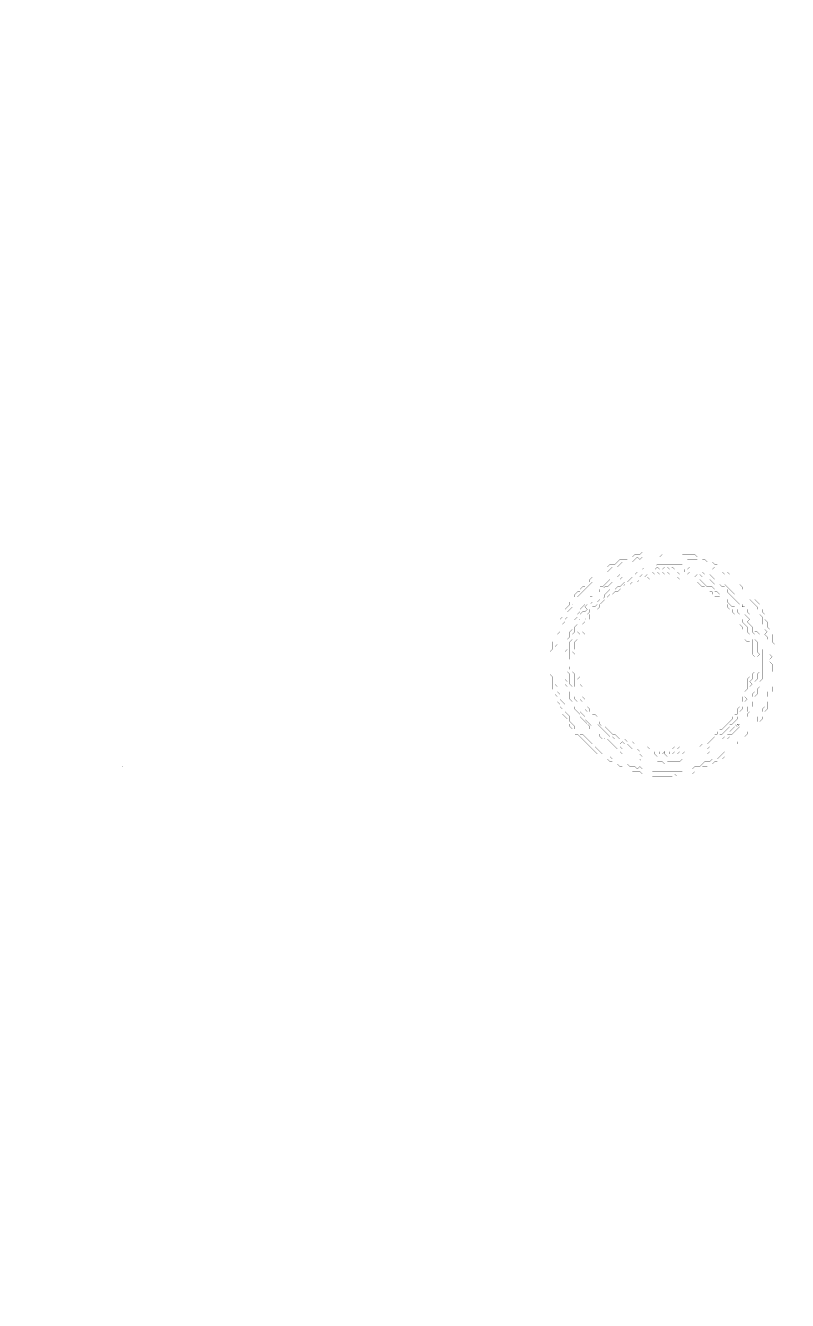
# Model space of a CAD drawing. Header units: metres. Extents: x 0 to 4950, y -4950 to 0.
# Drawn here: x 0 to 2955, y -4950 to 0 of the extents above; entities that cross this region are included whole.
import ezdxf

# ---------------------------------------------------------------- set-up
doc = ezdxf.new("R2010")
doc.units = ezdxf.units.M
doc.layers.add('conductor', color=1, linetype='Continuous')
doc.layers.add('substrate', color=5, linetype='Continuous')

msp = doc.modelspace()

# ---------------------------------------------------------------- linework, layer by layer
at = {"layer": 'conductor', "const_width": 0.5}
for points in [[(2469.8, -2053.3), (2460.1, -2063), (2450.4, -2063), (2440.8, -2063), (2431.1, -2063), (2421.4, -2063), (2411.7, -2063), (2402, -2063), (2392.3, -2063), (2382.6, -2072.7), (2373, -2063), (2363.3, -2072.7), (2353.6, -2082.4), (2343.9, -2082.4), (2334.2, -2082.4), (2324.5, -2082.4), (2314.8, -2082.4), (2305.2, -2092.1), (2295.5, -2101.8), (2285.8, -2101.8), (2276.1, -2101.8), (2266.4, -2111.4), (2256.7, -2121.1), (2247, -2121.1), (2237.4, -2130.8), (2227.7, -2140.5), (2218, -2150.2), (2208.3, -2159.9), (2198.6, -2159.9), (2188.9, -2169.6), (2179.2, -2179.2), (2169.6, -2188.9), (2159.9, -2198.6), (2150.2, -2208.3), (2140.5, -2218), (2140.5, -2227.7), (2130.8, -2237.4), (2121.1, -2247), (2121.1, -2256.7), (2111.4, -2266.4), (2101.8, -2276.1), (2101.8, -2285.8), (2101.8, -2295.5), (2092.1, -2305.2), (2092.1, -2314.8), (2082.4, -2324.5), (2082.4, -2334.2), (2072.7, -2343.9), (2072.7, -2353.6), (2063, -2363.3), (2063, -2373), (2063, -2382.6), (2063, -2392.3), (2063, -2402), (2053.3, -2411.7), (2053.3, -2421.4), (2053.3, -2431.1), (2053.3, -2440.8), (2053.3, -2450.4), (2053.3, -2460.1), (2053.3, -2469.8), (2053.3, -2479.5), (2053.3, -2489.2), (2053.3, -2498.9), (2053.3, -2508.6), (2053.3, -2518.2), (2053.3, -2527.9), (2053.3, -2537.6), (2053.3, -2547.3), (2053.3, -2557), (2063, -2566.7), (2063, -2576.4), (2063, -2586), (2072.7, -2595.7), (2072.7, -2605.4), (2072.7, -2615.1), (2082.4, -2624.8), (2092.1, -2634.5), (2092.1, -2644.2), (2092.1, -2653.8), (2092.1, -2663.5), (2101.8, -2673.2), (2111.4, -2682.9), (2111.4, -2692.6), (2111.4, -2702.3), (2121.1, -2712), (2130.8, -2721.6), (2130.8, -2731.3), (2140.5, -2741), (2150.2, -2750.7), (2159.9, -2750.7), (2169.6, -2760.4), (2179.2, -2770.1), (2188.9, -2779.8), (2198.6, -2789.4), (2198.6, -2799.1), (2208.3, -2799.1), (2218, -2808.8), (2227.7, -2818.5), (2237.4, -2828.2), (2247, -2828.2), (2256.7, -2837.9), (2266.4, -2837.9), (2276.1, -2847.6), (2285.8, -2847.6), (2295.5, -2857.2), (2305.2, -2866.9), (2314.8, -2866.9), (2324.5, -2866.9), (2334.2, -2866.9), (2343.9, -2876.6), (2353.6, -2876.6), (2363.3, -2876.6), (2373, -2886.3), (2382.6, -2876.6), (2392.3, -2886.3), (2402, -2886.3), (2411.7, -2896), (2421.4, -2886.3), (2431.1, -2896), (2440.8, -2896), (2450.4, -2896), (2460.1, -2896), (2469.8, -2896), (2479.5, -2896), (2489.2, -2896), (2498.9, -2896), (2508.6, -2896), (2518.2, -2896), (2527.9, -2896), (2537.6, -2896), (2547.3, -2896), (2557, -2886.3), (2566.7, -2886.3), (2576.4, -2886.3), (2586, -2886.3), (2595.7, -2876.6), (2605.4, -2876.6), (2615.1, -2876.6), (2624.8, -2866.9), (2634.5, -2857.2), (2644.2, -2857.2), (2653.8, -2857.2), (2663.5, -2847.6), (2673.2, -2847.6), (2682.9, -2847.6), (2692.6, -2837.9), (2702.3, -2828.2), (2712, -2818.5), (2721.6, -2818.5), (2731.3, -2808.8), (2741, -2799.1), (2750.7, -2789.4), (2760.4, -2789.4), (2760.4, -2779.8), (2770.1, -2770.1), (2779.8, -2760.4), (2789.4, -2760.4), (2799.1, -2750.7), (2799.1, -2741), (2808.8, -2731.3), (2818.5, -2721.6), (2828.2, -2712), (2837.9, -2702.3), (2837.9, -2692.6), (2837.9, -2682.9), (2847.6, -2673.2), (2857.2, -2663.5), (2857.2, -2653.8), (2866.9, -2644.2), (2866.9, -2634.5), (2866.9, -2624.8), (2866.9, -2615.1), (2876.6, -2605.4), (2876.6, -2595.7), (2876.6, -2586), (2886.3, -2576.4), (2886.3, -2566.7), (2886.3, -2557), (2886.3, -2547.3), (2886.3, -2537.6), (2896, -2527.9), (2886.3, -2518.2), (2896, -2508.6), (2896, -2498.9), (2896, -2489.2), (2896, -2479.5), (2886.3, -2469.8), (2886.3, -2460.1), (2896, -2450.4), (2886.3, -2440.8), (2886.3, -2431.1), (2886.3, -2421.4), (2886.3, -2411.7), (2886.3, -2402), (2886.3, -2392.3), (2876.6, -2382.6), (2876.6, -2373), (2866.9, -2363.3), (2876.6, -2353.6), (2866.9, -2343.9), (2866.9, -2334.2), (2857.2, -2324.5), (2857.2, -2314.8), (2857.2, -2305.2), (2857.2, -2295.5), (2847.6, -2285.8), (2847.6, -2276.1), (2837.9, -2266.4), (2837.9, -2256.7), (2828.2, -2247), (2818.5, -2237.4), (2808.8, -2227.7), (2808.8, -2218), (2799.1, -2208.3), (2789.4, -2198.6), (2779.8, -2188.9), (2779.8, -2179.2), (2770.1, -2169.6), (2760.4, -2169.6), (2750.7, -2159.9), (2741, -2150.2), (2731.3, -2140.5), (2721.6, -2130.8), (2712, -2130.8), (2702.3, -2121.1), (2692.6, -2121.1), (2682.9, -2111.4), (2673.2, -2101.8), (2663.5, -2111.4), (2653.8, -2101.8), (2644.2, -2092.1), (2634.5, -2082.4), (2624.8, -2082.4), (2615.1, -2082.4), (2605.4, -2072.7), (2595.7, -2072.7), (2586, -2072.7), (2576.4, -2072.7), (2566.7, -2072.7), (2557, -2063), (2547.3, -2063), (2537.6, -2063), (2527.9, -2063), (2518.2, -2063), (2508.6, -2063), (2498.9, -2063), (2489.2, -2063), (2479.5, -2063)], [(2440.8, -2101.8), (2450.4, -2092.1), (2460.1, -2092.1), (2469.8, -2092.1), (2479.5, -2092.1), (2489.2, -2092.1), (2498.9, -2092.1), (2508.6, -2092.1), (2518.2, -2092.1), (2527.9, -2092.1), (2537.6, -2092.1), (2547.3, -2092.1), (2557, -2101.8), (2566.7, -2111.4), (2576.4, -2101.8), (2586, -2111.4), (2595.7, -2111.4), (2605.4, -2111.4), (2615.1, -2121.1), (2624.8, -2121.1), (2634.5, -2130.8), (2644.2, -2130.8), (2653.8, -2130.8), (2663.5, -2140.5), (2673.2, -2150.2), (2682.9, -2150.2), (2692.6, -2159.9), (2702.3, -2169.6), (2712, -2169.6), (2721.6, -2179.2), (2731.3, -2188.9), (2741, -2198.6), (2750.7, -2208.3), (2750.7, -2218), (2760.4, -2227.7), (2770.1, -2237.4), (2779.8, -2247), (2779.8, -2256.7), (2789.4, -2256.7), (2799.1, -2266.4), (2799.1, -2276.1), (2808.8, -2285.8), (2808.8, -2295.5), (2818.5, -2305.2), (2828.2, -2314.8), (2828.2, -2324.5), (2828.2, -2334.2), (2837.9, -2343.9), (2828.2, -2353.6), (2837.9, -2353.6), (2847.6, -2363.3), (2847.6, -2373), (2847.6, -2382.6), (2847.6, -2392.3), (2857.2, -2402), (2847.6, -2411.7), (2857.2, -2421.4), (2857.2, -2431.1), (2857.2, -2440.8), (2857.2, -2450.4), (2857.2, -2460.1), (2857.2, -2469.8), (2857.2, -2479.5), (2857.2, -2489.2), (2857.2, -2498.9), (2857.2, -2508.6), (2857.2, -2518.2), (2857.2, -2527.9), (2857.2, -2537.6), (2847.6, -2547.3), (2847.6, -2557), (2847.6, -2566.7), (2837.9, -2576.4), (2837.9, -2586), (2837.9, -2595.7), (2828.2, -2605.4), (2828.2, -2615.1), (2818.5, -2624.8), (2818.5, -2634.5), (2818.5, -2644.2), (2808.8, -2653.8), (2808.8, -2663.5), (2799.1, -2673.2), (2799.1, -2682.9), (2789.4, -2692.6), (2779.8, -2702.3), (2770.1, -2712), (2760.4, -2712), (2770.1, -2721.6), (2760.4, -2731.3), (2750.7, -2741), (2741, -2750.7), (2731.3, -2750.7), (2721.6, -2750.7), (2731.3, -2760.4), (2721.6, -2770.1), (2712, -2770.1), (2702.3, -2779.8), (2692.6, -2789.4), (2682.9, -2799.1), (2673.2, -2808.8), (2663.5, -2818.5), (2653.8, -2818.5), (2644.2, -2828.2), (2634.5, -2828.2), (2624.8, -2828.2), (2615.1, -2828.2), (2605.4, -2837.9), (2595.7, -2837.9), (2586, -2837.9), (2576.4, -2847.6), (2566.7, -2847.6), (2557, -2847.6), (2547.3, -2847.6), (2537.6, -2857.2), (2527.9, -2857.2), (2518.2, -2857.2), (2508.6, -2857.2), (2498.9, -2857.2), (2489.2, -2857.2), (2479.5, -2866.9), (2469.8, -2857.2), (2460.1, -2857.2), (2450.4, -2857.2), (2440.8, -2866.9), (2431.1, -2857.2), (2421.4, -2866.9), (2411.7, -2857.2), (2402, -2866.9), (2392.3, -2857.2), (2382.6, -2847.6), (2373, -2847.6), (2363.3, -2847.6), (2353.6, -2837.9), (2343.9, -2837.9), (2334.2, -2837.9), (2324.5, -2828.2), (2314.8, -2828.2), (2305.2, -2818.5), (2295.5, -2818.5), (2285.8, -2808.8), (2276.1, -2799.1), (2266.4, -2789.4), (2256.7, -2789.4), (2247, -2789.4), (2237.4, -2779.8), (2237.4, -2770.1), (2227.7, -2760.4), (2218, -2760.4), (2208.3, -2750.7), (2198.6, -2741), (2188.9, -2731.3), (2188.9, -2721.6), (2179.2, -2712), (2169.6, -2702.3), (2159.9, -2692.6), (2150.2, -2682.9), (2150.2, -2673.2), (2140.5, -2663.5), (2130.8, -2653.8), (2130.8, -2644.2), (2121.1, -2634.5), (2121.1, -2624.8), (2111.4, -2615.1), (2111.4, -2605.4), (2111.4, -2595.7), (2111.4, -2586), (2101.8, -2576.4), (2101.8, -2566.7), (2092.1, -2557), (2101.8, -2547.3), (2092.1, -2537.6), (2092.1, -2527.9), (2092.1, -2518.2), (2092.1, -2508.6), (2092.1, -2498.9), (2092.1, -2489.2), (2092.1, -2479.5), (2092.1, -2469.8), (2092.1, -2460.1), (2092.1, -2450.4), (2092.1, -2440.8), (2092.1, -2431.1), (2101.8, -2421.4), (2101.8, -2411.7), (2101.8, -2402), (2101.8, -2392.3), (2101.8, -2382.6), (2111.4, -2373), (2111.4, -2363.3), (2111.4, -2353.6), (2121.1, -2343.9), (2121.1, -2334.2), (2121.1, -2324.5), (2121.1, -2314.8), (2130.8, -2305.2), (2140.5, -2295.5), (2140.5, -2285.8), (2150.2, -2276.1), (2150.2, -2266.4), (2159.9, -2256.7), (2169.6, -2247), (2169.6, -2237.4), (2179.2, -2227.7), (2188.9, -2218), (2198.6, -2218), (2198.6, -2208.3), (2208.3, -2198.6), (2218, -2188.9), (2227.7, -2179.2), (2237.4, -2179.2), (2247, -2169.6), (2256.7, -2159.9), (2266.4, -2150.2), (2276.1, -2150.2), (2285.8, -2140.5), (2295.5, -2140.5), (2305.2, -2130.8), (2314.8, -2130.8), (2324.5, -2121.1), (2334.2, -2111.4), (2343.9, -2121.1), (2353.6, -2111.4), (2363.3, -2101.8), (2373, -2111.4), (2382.6, -2111.4), (2392.3, -2111.4), (2402, -2101.8), (2411.7, -2101.8), (2421.4, -2101.8), (2431.1, -2101.8)], [(2411.7, -2140.5), (2402, -2150.2), (2392.3, -2150.2), (2382.6, -2150.2), (2373, -2159.9), (2363.3, -2159.9), (2353.6, -2159.9), (2343.9, -2169.6), (2334.2, -2169.6), (2324.5, -2169.6), (2314.8, -2179.2), (2305.2, -2188.9), (2295.5, -2198.6), (2285.8, -2198.6), (2276.1, -2208.3), (2266.4, -2208.3), (2256.7, -2218), (2247, -2227.7), (2237.4, -2237.4), (2227.7, -2247), (2227.7, -2256.7), (2218, -2266.4), (2208.3, -2266.4), (2198.6, -2276.1), (2188.9, -2285.8), (2188.9, -2295.5), (2188.9, -2305.2), (2179.2, -2314.8), (2169.6, -2324.5), (2169.6, -2334.2), (2169.6, -2343.9), (2159.9, -2353.6), (2169.6, -2363.3), (2159.9, -2373), (2150.2, -2382.6), (2150.2, -2392.3), (2150.2, -2402), (2140.5, -2411.7), (2140.5, -2421.4), (2140.5, -2431.1), (2140.5, -2440.8), (2140.5, -2450.4), (2140.5, -2460.1), (2140.5, -2469.8), (2140.5, -2479.5), (2140.5, -2489.2), (2140.5, -2498.9), (2140.5, -2508.6), (2140.5, -2518.2), (2150.2, -2527.9), (2140.5, -2537.6), (2150.2, -2547.3), (2150.2, -2557), (2159.9, -2566.7), (2159.9, -2576.4), (2159.9, -2586), (2159.9, -2595.7), (2159.9, -2605.4), (2169.6, -2615.1), (2169.6, -2624.8), (2179.2, -2634.5), (2179.2, -2644.2), (2188.9, -2653.8), (2188.9, -2663.5), (2198.6, -2673.2), (2208.3, -2673.2), (2218, -2682.9), (2218, -2692.6), (2227.7, -2702.3), (2227.7, -2712), (2237.4, -2721.6), (2247, -2721.6), (2256.7, -2731.3), (2266.4, -2741), (2276.1, -2750.7), (2285.8, -2750.7), (2295.5, -2760.4), (2305.2, -2770.1), (2314.8, -2770.1), (2324.5, -2770.1), (2334.2, -2779.8), (2343.9, -2779.8), (2353.6, -2779.8), (2363.3, -2789.4), (2373, -2799.1), (2382.6, -2799.1), (2392.3, -2799.1), (2402, -2799.1), (2411.7, -2799.1), (2421.4, -2808.8), (2431.1, -2799.1), (2440.8, -2799.1), (2450.4, -2808.8), (2450.4, -2818.5), (2460.1, -2808.8), (2469.8, -2808.8), (2479.5, -2808.8), (2489.2, -2808.8), (2498.9, -2808.8), (2508.6, -2808.8), (2518.2, -2799.1), (2527.9, -2808.8), (2537.6, -2799.1), (2547.3, -2799.1), (2557, -2799.1), (2566.7, -2799.1), (2576.4, -2799.1), (2586, -2799.1), (2595.7, -2789.4), (2605.4, -2789.4), (2615.1, -2789.4), (2624.8, -2779.8), (2634.5, -2770.1), (2644.2, -2770.1), (2653.8, -2770.1), (2663.5, -2760.4), (2673.2, -2750.7), (2682.9, -2750.7), (2682.9, -2741), (2692.6, -2731.3), (2702.3, -2731.3), (2712, -2721.6), (2721.6, -2712), (2731.3, -2702.3), (2741, -2692.6), (2741, -2682.9), (2750.7, -2673.2), (2760.4, -2673.2), (2760.4, -2663.5), (2760.4, -2653.8), (2770.1, -2644.2), (2770.1, -2634.5), (2779.8, -2624.8), (2779.8, -2615.1), (2779.8, -2605.4), (2789.4, -2595.7), (2789.4, -2586), (2799.1, -2576.4), (2799.1, -2566.7), (2799.1, -2557), (2799.1, -2547.3), (2799.1, -2537.6), (2808.8, -2527.9), (2808.8, -2518.2), (2808.8, -2508.6), (2808.8, -2498.9), (2808.8, -2489.2), (2808.8, -2479.5), (2808.8, -2469.8), (2808.8, -2460.1), (2808.8, -2450.4), (2808.8, -2440.8), (2808.8, -2431.1), (2808.8, -2421.4), (2808.8, -2411.7), (2808.8, -2402), (2808.8, -2392.3), (2799.1, -2392.3), (2789.4, -2382.6), (2789.4, -2373), (2789.4, -2363.3), (2789.4, -2353.6), (2779.8, -2343.9), (2779.8, -2334.2), (2770.1, -2324.5), (2770.1, -2314.8), (2760.4, -2305.2), (2750.7, -2295.5), (2750.7, -2285.8), (2741, -2276.1), (2741, -2266.4), (2731.3, -2266.4), (2721.6, -2256.7), (2721.6, -2247), (2712, -2237.4), (2702.3, -2227.7), (2692.6, -2218), (2682.9, -2218), (2673.2, -2218), (2663.5, -2208.3), (2663.5, -2198.6), (2653.8, -2198.6), (2644.2, -2188.9), (2634.5, -2179.2), (2624.8, -2179.2), (2615.1, -2169.6), (2605.4, -2159.9), (2595.7, -2159.9), (2586, -2159.9), (2576.4, -2159.9), (2566.7, -2150.2), (2557, -2150.2), (2547.3, -2150.2), (2537.6, -2150.2), (2527.9, -2140.5), (2518.2, -2140.5), (2508.6, -2140.5), (2498.9, -2140.5), (2489.2, -2140.5), (2479.5, -2140.5), (2469.8, -2140.5), (2460.1, -2140.5), (2450.4, -2140.5), (2440.8, -2140.5), (2431.1, -2140.5), (2421.4, -2150.2)]]:
    msp.add_lwpolyline(points, close=True, dxfattribs=at)
at = {"layer": 'substrate', "const_width": 0.5}
msp.add_lwpolyline([(2963.8, 0), (2954.1, 0), (2944.4, 0), (2934.7, 0), (2925, 0), (2915.3, 0), (2905.7, 0), (2896, 0), (2886.3, 0), (2876.6, 0), (2866.9, 0), (2857.2, 0), (2847.6, 0), (2837.9, 0), (2828.2, 0), (2818.5, 0), (2808.8, 0), (2799.1, 0), (2789.4, 0), (2779.8, 0), (2770.1, 0), (2760.4, 0), (2750.7, 0), (2741, 0), (2731.3, 0), (2721.6, 0), (2712, 0), (2702.3, 0), (2692.6, 0), (2682.9, 0), (2673.2, 0), (2663.5, 0), (2653.8, 0), (2644.2, 0), (2634.5, 0), (2624.8, 0), (2615.1, 0), (2605.4, 0), (2595.7, 0), (2586, 0), (2576.4, 0), (2566.7, 0), (2557, 0), (2547.3, 0), (2537.6, 0), (2527.9, 0), (2518.2, 0), (2508.6, 0), (2498.9, 0), (2489.2, 0), (2479.5, 0), (2469.8, 0), (2460.1, 0), (2450.4, 0), (2440.8, 0), (2431.1, 0), (2421.4, 0), (2411.7, 0), (2402, 0), (2392.3, 0), (2382.6, 0), (2373, 0), (2363.3, 0), (2353.6, 0), (2343.9, 0), (2334.2, 0), (2324.5, 0), (2314.8, 0), (2305.2, 0), (2295.5, 0), (2285.8, 0), (2276.1, 0), (2266.4, 0), (2256.7, 0), (2247, 0), (2237.4, 0), (2227.7, 0), (2218, 0), (2208.3, 0), (2198.6, 0), (2188.9, 0), (2179.2, 0), (2169.6, 0), (2159.9, 0), (2150.2, 0), (2140.5, 0), (2130.8, 0), (2121.1, 0), (2111.4, 0), (2101.8, 0), (2092.1, 0), (2082.4, 0), (2072.7, 0), (2063, 0), (2053.3, 0), (2043.7, 0), (2034, 0), (2024.3, 0), (2014.6, 0), (2004.9, 0), (1995.2, 0), (1985.5, 0), (1975.9, 0), (1966.2, 0), (1956.5, 0), (1946.8, 0), (1937.1, 0), (1927.4, 0), (1917.7, 0), (1908.1, 0), (1898.4, 0), (1888.7, 0), (1879, 0), (1869.3, 0), (1859.6, 0), (1849.9, 0), (1840.3, 0), (1830.6, 0), (1820.9, 0), (1811.2, 0), (1801.5, 0), (1791.8, 0), (1782.1, 0), (1772.5, 0), (1762.8, 0), (1753.1, 0), (1743.4, 0), (1733.7, 0), (1724, 0), (1714.3, 0), (1704.7, 0), (1695, 0), (1685.3, 0), (1675.6, 0), (1665.9, 0), (1656.2, 0), (1646.5, 0), (1636.9, 0), (1627.2, 0), (1617.5, 0), (1607.8, 0), (1598.1, 0), (1588.4, 0), (1578.7, 0), (1569.1, 0), (1559.4, 0), (1549.7, 0), (1540, 0), (1530.3, 0), (1520.6, 0), (1510.9, 0), (1501.3, 0), (1491.6, 0), (1481.9, 0), (1472.2, 0), (1462.5, 0), (1452.8, 0), (1443.1, 0), (1433.5, 0), (1423.8, 0), (1414.1, 0), (1404.4, 0), (1394.7, 0), (1385, 0), (1375.3, 0), (1365.7, 0), (1356, 0), (1346.3, 0), (1336.6, 0), (1326.9, 0), (1317.2, 0), (1307.5, 0), (1297.9, 0), (1288.2, 0), (1278.5, 0), (1268.8, 0), (1259.1, 0), (1249.4, 0), (1239.8, 0), (1230.1, 0), (1220.4, 0), (1210.7, 0), (1201, 0), (1191.3, 0), (1181.6, 0), (1172, 0), (1162.3, 0), (1152.6, 0), (1142.9, 0), (1133.2, 0), (1123.5, 0), (1113.8, 0), (1104.2, 0), (1094.5, 0), (1084.8, 0), (1075.1, 0), (1065.4, 0), (1055.7, 0), (1046, 0), (1036.4, 0), (1026.7, 0), (1017, 0), (1007.3, 0), (997.6, 0), (987.9, 0), (978.2, 0), (968.6, 0), (958.9, 0), (949.2, 0), (939.5, 0), (929.8, 0), (920.1, 0), (910.4, 0), (900.8, 0), (891.1, 0), (881.4, 0), (871.7, 0), (862, 0), (852.3, 0), (842.6, 0), (833, 0), (823.3, 0), (813.6, 0), (803.9, 0), (794.2, 0), (784.5, 0), (774.8, 0), (765.2, 0), (755.5, 0), (745.8, 0), (736.1, 0), (726.4, 0), (716.7, 0), (707, 0), (697.4, 0), (687.7, 0), (678, 0), (668.3, 0), (658.6, 0), (648.9, 0), (639.2, 0), (629.6, 0), (619.9, 0), (610.2, 0), (600.5, 0), (590.8, 0), (581.1, 0), (571.4, 0), (561.8, 0), (552.1, 0), (542.4, 0), (532.7, 0), (523, 0), (513.3, 0), (503.6, 0), (494, 0), (484.3, 0), (474.6, 0), (464.9, 0), (455.2, 0), (445.5, 0), (435.8, 0), (426.2, 0), (416.5, 0), (406.8, 0), (397.1, 0), (387.4, 0), (377.7, 0), (368.1, 0), (358.4, 0), (348.7, 0), (339, 0), (329.3, 0), (319.6, 0), (309.9, 0), (300.3, 0), (290.6, 0), (280.9, 0), (271.2, 0), (261.5, 0), (251.8, 0), (242.1, 0), (232.5, 0), (222.8, 0), (213.1, 0), (203.4, 0), (193.7, 0), (184, 0), (174.3, 0), (164.7, 0), (155, 0), (145.3, 0), (135.6, 0), (125.9, 0), (116.2, 0), (106.5, 0), (96.9, 0), (87.2, 0), (77.5, 0), (67.8, 0), (58.1, 0), (48.4, 0), (38.7, 0), (29.1, 0), (19.4, 0), (9.7, 0), (0, 0), (0, -9.7), (0, -19.4), (0, -29.1), (0, -38.7), (0, -48.4), (0, -58.1), (0, -67.8), (0, -77.5), (0, -87.2), (0, -96.9), (0, -106.5), (0, -116.2), (0, -125.9), (0, -135.6), (0, -145.3), (0, -155), (0, -164.7), (0, -174.3), (0, -184), (0, -193.7), (0, -203.4), (0, -213.1), (0, -222.8), (0, -232.5), (0, -242.1), (0, -251.8), (0, -261.5), (0, -271.2), (0, -280.9), (0, -290.6), (0, -300.3), (0, -309.9), (0, -319.6), (0, -329.3), (0, -339), (0, -348.7), (0, -358.4), (0, -368.1), (0, -377.7), (0, -387.4), (0, -397.1), (0, -406.8), (0, -416.5), (0, -426.2), (0, -435.8), (0, -445.5), (0, -455.2), (0, -464.9), (0, -474.6), (0, -484.3), (0, -494), (0, -503.6), (0, -513.3), (0, -523), (0, -532.7), (0, -542.4), (0, -552.1), (0, -561.8), (0, -571.4), (0, -581.1), (0, -590.8), (0, -600.5), (0, -610.2), (0, -619.9), (0, -629.6), (0, -639.2), (0, -648.9), (0, -658.6), (0, -668.3), (0, -678), (0, -687.7), (0, -697.4), (0, -707), (0, -716.7), (0, -726.4), (0, -736.1), (0, -745.8), (0, -755.5), (0, -765.2), (0, -774.8), (0, -784.5), (0, -794.2), (0, -803.9), (0, -813.6), (0, -823.3), (0, -833), (0, -842.6), (0, -852.3), (0, -862), (0, -871.7), (0, -881.4), (0, -891.1), (0, -900.8), (0, -910.4), (0, -920.1), (0, -929.8), (0, -939.5), (0, -949.2), (0, -958.9), (0, -968.6), (0, -978.2), (0, -987.9), (0, -997.6), (0, -1007.3), (0, -1017), (0, -1026.7), (0, -1036.4), (0, -1046), (0, -1055.7), (0, -1065.4), (0, -1075.1), (0, -1084.8), (0, -1094.5), (0, -1104.2), (0, -1113.8), (0, -1123.5), (0, -1133.2), (0, -1142.9), (0, -1152.6), (0, -1162.3), (0, -1172), (0, -1181.6), (0, -1191.3), (0, -1201), (0, -1210.7), (0, -1220.4), (0, -1230.1), (0, -1239.8), (0, -1249.4), (0, -1259.1), (0, -1268.8), (0, -1278.5), (0, -1288.2), (0, -1297.9), (0, -1307.5), (0, -1317.2), (0, -1326.9), (0, -1336.6), (0, -1346.3), (0, -1356), (0, -1365.7), (0, -1375.3), (0, -1385), (0, -1394.7), (0, -1404.4), (0, -1414.1), (0, -1423.8), (0, -1433.5), (0, -1443.1), (0, -1452.8), (0, -1462.5), (0, -1472.2), (0, -1481.9), (0, -1491.6), (0, -1501.3), (0, -1510.9), (0, -1520.6), (0, -1530.3), (0, -1540), (0, -1549.7), (0, -1559.4), (0, -1569.1), (0, -1578.7), (0, -1588.4), (0, -1598.1), (0, -1607.8), (0, -1617.5), (0, -1627.2), (0, -1636.9), (0, -1646.5), (0, -1656.2), (0, -1665.9), (0, -1675.6), (0, -1685.3), (0, -1695), (0, -1704.7), (0, -1714.3), (0, -1724), (0, -1733.7), (0, -1743.4), (0, -1753.1), (0, -1762.8), (0, -1772.5), (0, -1782.1), (0, -1791.8), (0, -1801.5), (0, -1811.2), (0, -1820.9), (0, -1830.6), (0, -1840.3), (0, -1849.9), (0, -1859.6), (0, -1869.3), (0, -1879), (0, -1888.7), (0, -1898.4), (0, -1908.1), (0, -1917.7), (0, -1927.4), (0, -1937.1), (0, -1946.8), (0, -1956.5), (0, -1966.2), (0, -1975.9), (0, -1985.5), (0, -1995.2), (0, -2004.9), (0, -2014.6), (0, -2024.3), (0, -2034), (0, -2043.7), (0, -2053.3), (0, -2063), (0, -2072.7), (0, -2082.4), (0, -2092.1), (0, -2101.8), (0, -2111.4), (0, -2121.1), (0, -2130.8), (0, -2140.5), (0, -2150.2), (0, -2159.9), (0, -2169.6), (0, -2179.2), (0, -2188.9), (0, -2198.6), (0, -2208.3), (0, -2218), (0, -2227.7), (0, -2237.4), (0, -2247), (0, -2256.7), (0, -2266.4), (0, -2276.1), (0, -2285.8), (0, -2295.5), (0, -2305.2), (0, -2314.8), (0, -2324.5), (0, -2334.2), (0, -2343.9), (0, -2353.6), (0, -2363.3), (0, -2373), (0, -2382.6), (0, -2392.3), (0, -2402), (0, -2411.7), (0, -2421.4), (0, -2431.1), (0, -2440.8), (0, -2450.4), (0, -2460.1), (0, -2469.8), (0, -2479.5), (0, -2489.2), (0, -2498.9), (0, -2508.6), (0, -2518.2), (0, -2527.9), (0, -2537.6), (0, -2547.3), (0, -2557), (0, -2566.7), (0, -2576.4), (0, -2586), (0, -2595.7), (0, -2605.4), (0, -2615.1), (0, -2624.8), (0, -2634.5), (0, -2644.2), (0, -2653.8), (0, -2663.5), (0, -2673.2), (0, -2682.9), (0, -2692.6), (0, -2702.3), (0, -2712), (0, -2721.6), (0, -2731.3), (0, -2741), (0, -2750.7), (0, -2760.4), (0, -2770.1), (0, -2779.8), (0, -2789.4), (0, -2799.1), (0, -2808.8), (0, -2818.5), (0, -2828.2), (0, -2837.9), (0, -2847.6), (0, -2857.2), (0, -2866.9), (0, -2876.6), (0, -2886.3), (0, -2896), (0, -2905.7), (0, -2915.3), (0, -2925), (0, -2934.7), (0, -2944.4), (0, -2954.1), (0, -2963.8), (0, -2973.5), (0, -2983.1), (0, -2992.8), (0, -3002.5), (0, -3012.2), (0, -3021.9), (0, -3031.6), (0, -3041.3), (0, -3050.9), (0, -3060.6), (0, -3070.3), (0, -3080), (0, -3089.7), (0, -3099.4), (0, -3109.1), (0, -3118.7), (0, -3128.4), (0, -3138.1), (0, -3147.8), (0, -3157.5), (0, -3167.2), (0, -3176.9), (0, -3186.5), (0, -3196.2), (0, -3205.9), (0, -3215.6), (0, -3225.3), (0, -3235), (0, -3244.7), (0, -3254.3), (0, -3264), (0, -3273.7), (0, -3283.4), (0, -3293.1), (0, -3302.8), (0, -3312.5), (0, -3322.1), (0, -3331.8), (0, -3341.5), (0, -3351.2), (0, -3360.9), (0, -3370.6), (0, -3380.3), (0, -3389.9), (0, -3399.6), (0, -3409.3), (0, -3419), (0, -3428.7), (0, -3438.4), (0, -3448.1), (0, -3457.7), (0, -3467.4), (0, -3477.1), (0, -3486.8), (0, -3496.5), (0, -3506.2), (0, -3515.9), (0, -3525.5), (0, -3535.2), (0, -3544.9), (0, -3554.6), (0, -3564.3), (0, -3574), (0, -3583.7), (0, -3593.3), (0, -3603), (0, -3612.7), (0, -3622.4), (0, -3632.1), (0, -3641.8), (0, -3651.5), (0, -3661.1), (0, -3670.8), (0, -3680.5), (0, -3690.2), (0, -3699.9), (0, -3709.6), (0, -3719.2), (0, -3728.9), (0, -3738.6), (0, -3748.3), (0, -3758), (0, -3767.7), (0, -3777.4), (0, -3787), (0, -3796.7), (0, -3806.4), (0, -3816.1), (0, -3825.8), (0, -3835.5), (0, -3845.2), (0, -3854.8), (0, -3864.5), (0, -3874.2), (0, -3883.9), (0, -3893.6), (0, -3903.3), (0, -3913), (0, -3922.6), (0, -3932.3), (0, -3942), (0, -3951.7), (0, -3961.4), (0, -3971.1), (0, -3980.8), (0, -3990.4), (0, -4000.1), (0, -4009.8), (0, -4019.5), (0, -4029.2), (0, -4038.9), (0, -4048.6), (0, -4058.2), (0, -4067.9), (0, -4077.6), (0, -4087.3), (0, -4097), (0, -4106.7), (0, -4116.4), (0, -4126), (0, -4135.7), (0, -4145.4), (0, -4155.1), (0, -4164.8), (0, -4174.5), (0, -4184.2), (0, -4193.8), (0, -4203.5), (0, -4213.2), (0, -4222.9), (0, -4232.6), (0, -4242.3), (0, -4252), (0, -4261.6), (0, -4271.3), (0, -4281), (0, -4290.7), (0, -4300.4), (0, -4310.1), (0, -4319.8), (0, -4329.4), (0, -4339.1), (0, -4348.8), (0, -4358.5), (0, -4368.2), (0, -4377.9), (0, -4387.6), (0, -4397.2), (0, -4406.9), (0, -4416.6), (0, -4426.3), (0, -4436), (0, -4445.7), (0, -4455.4), (0, -4465), (0, -4474.7), (0, -4484.4), (0, -4494.1), (0, -4503.8), (0, -4513.5), (0, -4523.2), (0, -4532.8), (0, -4542.5), (0, -4552.2), (0, -4561.9), (0, -4571.6), (0, -4581.3), (0, -4590.9), (0, -4600.6), (0, -4610.3), (0, -4620), (0, -4629.7), (0, -4639.4), (0, -4649.1), (0, -4658.7), (0, -4668.4), (0, -4678.1), (0, -4687.8), (0, -4697.5), (0, -4707.2), (0, -4716.9), (0, -4726.5), (0, -4736.2), (0, -4745.9), (0, -4755.6), (0, -4765.3), (0, -4775), (0, -4784.7), (0, -4794.3), (0, -4804), (0, -4813.7), (0, -4823.4), (0, -4833.1), (0, -4842.8), (0, -4852.5), (0, -4862.1), (0, -4871.8), (0, -4881.5), (0, -4891.2), (0, -4900.9), (0, -4910.6), (0, -4920.3), (0, -4929.9), (0, -4939.6), (0, -4949.3), (9.7, -4949.3), (19.4, -4949.3), (29.1, -4949.3), (38.7, -4949.3), (48.4, -4949.3), (58.1, -4949.3), (67.8, -4949.3), (77.5, -4949.3), (87.2, -4949.3), (96.9, -4949.3), (106.5, -4949.3), (116.2, -4949.3), (125.9, -4949.3), (135.6, -4949.3), (145.3, -4949.3), (155, -4949.3), (164.7, -4949.3), (174.3, -4949.3), (184, -4949.3), (193.7, -4949.3), (203.4, -4949.3), (213.1, -4949.3), (222.8, -4949.3), (232.5, -4949.3), (242.1, -4949.3), (251.8, -4949.3), (261.5, -4949.3), (271.2, -4949.3), (280.9, -4949.3), (290.6, -4949.3), (300.3, -4949.3), (309.9, -4949.3), (319.6, -4949.3), (329.3, -4949.3), (339, -4949.3), (348.7, -4949.3), (358.4, -4949.3), (368.1, -4949.3), (377.7, -4949.3), (387.4, -4949.3), (397.1, -4949.3), (406.8, -4949.3), (416.5, -4949.3), (426.2, -4949.3), (435.8, -4949.3), (445.5, -4949.3), (455.2, -4949.3), (464.9, -4949.3), (474.6, -4949.3), (484.3, -4949.3), (494, -4949.3), (503.6, -4949.3), (513.3, -4949.3), (523, -4949.3), (532.7, -4949.3), (542.4, -4949.3), (552.1, -4949.3), (561.8, -4949.3), (571.4, -4949.3), (581.1, -4949.3), (590.8, -4949.3), (600.5, -4949.3), (610.2, -4949.3), (619.9, -4949.3), (629.6, -4949.3), (639.2, -4949.3), (648.9, -4949.3), (658.6, -4949.3), (668.3, -4949.3), (678, -4949.3), (687.7, -4949.3), (697.4, -4949.3), (707, -4949.3), (716.7, -4949.3), (726.4, -4949.3), (736.1, -4949.3), (745.8, -4949.3), (755.5, -4949.3), (765.2, -4949.3), (774.8, -4949.3), (784.5, -4949.3), (794.2, -4949.3), (803.9, -4949.3), (813.6, -4949.3), (823.3, -4949.3), (833, -4949.3), (842.6, -4949.3), (852.3, -4949.3), (862, -4949.3), (871.7, -4949.3), (881.4, -4949.3), (891.1, -4949.3), (900.8, -4949.3), (910.4, -4949.3), (920.1, -4949.3), (929.8, -4949.3), (939.5, -4949.3), (949.2, -4949.3), (958.9, -4949.3), (968.6, -4949.3), (978.2, -4949.3), (987.9, -4949.3), (997.6, -4949.3), (1007.3, -4949.3), (1017, -4949.3), (1026.7, -4949.3), (1036.4, -4949.3), (1046, -4949.3), (1055.7, -4949.3), (1065.4, -4949.3), (1075.1, -4949.3), (1084.8, -4949.3), (1094.5, -4949.3), (1104.2, -4949.3), (1113.8, -4949.3), (1123.5, -4949.3), (1133.2, -4949.3), (1142.9, -4949.3), (1152.6, -4949.3), (1162.3, -4949.3), (1172, -4949.3), (1181.6, -4949.3), (1191.3, -4949.3), (1201, -4949.3), (1210.7, -4949.3), (1220.4, -4949.3), (1230.1, -4949.3), (1239.8, -4949.3), (1249.4, -4949.3), (1259.1, -4949.3), (1268.8, -4949.3), (1278.5, -4949.3), (1288.2, -4949.3), (1297.9, -4949.3), (1307.5, -4949.3), (1317.2, -4949.3), (1326.9, -4949.3), (1336.6, -4949.3), (1346.3, -4949.3), (1356, -4949.3), (1365.7, -4949.3), (1375.3, -4949.3), (1385, -4949.3), (1394.7, -4949.3), (1404.4, -4949.3), (1414.1, -4949.3), (1423.8, -4949.3), (1433.5, -4949.3), (1443.1, -4949.3), (1452.8, -4949.3), (1462.5, -4949.3), (1472.2, -4949.3), (1481.9, -4949.3), (1491.6, -4949.3), (1501.3, -4949.3), (1510.9, -4949.3), (1520.6, -4949.3), (1530.3, -4949.3), (1540, -4949.3), (1549.7, -4949.3), (1559.4, -4949.3), (1569.1, -4949.3), (1578.7, -4949.3), (1588.4, -4949.3), (1598.1, -4949.3), (1607.8, -4949.3), (1617.5, -4949.3), (1627.2, -4949.3), (1636.9, -4949.3), (1646.5, -4949.3), (1656.2, -4949.3), (1665.9, -4949.3), (1675.6, -4949.3), (1685.3, -4949.3), (1695, -4949.3), (1704.7, -4949.3), (1714.3, -4949.3), (1724, -4949.3), (1733.7, -4949.3), (1743.4, -4949.3), (1753.1, -4949.3), (1762.8, -4949.3), (1772.5, -4949.3), (1782.1, -4949.3), (1791.8, -4949.3), (1801.5, -4949.3), (1811.2, -4949.3), (1820.9, -4949.3), (1830.6, -4949.3), (1840.3, -4949.3), (1849.9, -4949.3), (1859.6, -4949.3), (1869.3, -4949.3), (1879, -4949.3), (1888.7, -4949.3), (1898.4, -4949.3), (1908.1, -4949.3), (1917.7, -4949.3), (1927.4, -4949.3), (1937.1, -4949.3), (1946.8, -4949.3), (1956.5, -4949.3), (1966.2, -4949.3), (1975.9, -4949.3), (1985.5, -4949.3), (1995.2, -4949.3), (2004.9, -4949.3), (2014.6, -4949.3), (2024.3, -4949.3), (2034, -4949.3), (2043.7, -4949.3), (2053.3, -4949.3), (2063, -4949.3), (2072.7, -4949.3), (2082.4, -4949.3), (2092.1, -4949.3), (2101.8, -4949.3), (2111.4, -4949.3), (2121.1, -4949.3), (2130.8, -4949.3), (2140.5, -4949.3), (2150.2, -4949.3), (2159.9, -4949.3), (2169.6, -4949.3), (2179.2, -4949.3), (2188.9, -4949.3), (2198.6, -4949.3), (2208.3, -4949.3), (2218, -4949.3), (2227.7, -4949.3), (2237.4, -4949.3), (2247, -4949.3), (2256.7, -4949.3), (2266.4, -4949.3), (2276.1, -4949.3), (2285.8, -4949.3), (2295.5, -4949.3), (2305.2, -4949.3), (2314.8, -4949.3), (2324.5, -4949.3), (2334.2, -4949.3), (2343.9, -4949.3), (2353.6, -4949.3), (2363.3, -4949.3), (2373, -4949.3), (2382.6, -4949.3), (2392.3, -4949.3), (2402, -4949.3), (2411.7, -4949.3), (2421.4, -4949.3), (2431.1, -4949.3), (2440.8, -4949.3), (2450.4, -4949.3), (2460.1, -4949.3), (2469.8, -4949.3), (2479.5, -4949.3), (2489.2, -4949.3), (2498.9, -4949.3), (2508.6, -4949.3), (2518.2, -4949.3), (2527.9, -4949.3), (2537.6, -4949.3), (2547.3, -4949.3), (2557, -4949.3), (2566.7, -4949.3), (2576.4, -4949.3), (2586, -4949.3), (2595.7, -4949.3), (2605.4, -4949.3), (2615.1, -4949.3), (2624.8, -4949.3), (2634.5, -4949.3), (2644.2, -4949.3), (2653.8, -4949.3), (2663.5, -4949.3), (2673.2, -4949.3), (2682.9, -4949.3), (2692.6, -4949.3), (2702.3, -4949.3), (2712, -4949.3), (2721.6, -4949.3), (2731.3, -4949.3), (2741, -4949.3), (2750.7, -4949.3), (2760.4, -4949.3), (2770.1, -4949.3), (2779.8, -4949.3), (2789.4, -4949.3), (2799.1, -4949.3), (2808.8, -4949.3), (2818.5, -4949.3), (2828.2, -4949.3), (2837.9, -4949.3), (2847.6, -4949.3), (2857.2, -4949.3), (2866.9, -4949.3), (2876.6, -4949.3), (2886.3, -4949.3), (2896, -4949.3), (2905.7, -4949.3), (2915.3, -4949.3), (2925, -4949.3), (2934.7, -4949.3), (2944.4, -4949.3), (2954.1, -4949.3), (2963.8, -4949.3)], dxfattribs=at)
for points in [[(2382.6, -2053.3), (2392.3, -2043.7), (2402, -2043.7), (2411.7, -2043.7), (2421.4, -2043.7), (2431.1, -2043.7), (2440.8, -2043.7), (2450.4, -2043.7), (2460.1, -2043.7), (2469.8, -2043.7), (2479.5, -2043.7), (2489.2, -2043.7), (2498.9, -2043.7), (2508.6, -2043.7), (2518.2, -2043.7), (2527.9, -2043.7), (2537.6, -2043.7), (2547.3, -2053.3), (2557, -2053.3), (2566.7, -2053.3), (2576.4, -2053.3), (2586, -2053.3), (2595.7, -2053.3), (2605.4, -2063), (2615.1, -2063), (2624.8, -2072.7), (2634.5, -2072.7), (2644.2, -2082.4), (2653.8, -2082.4), (2663.5, -2082.4), (2673.2, -2092.1), (2682.9, -2092.1), (2692.6, -2101.8), (2702.3, -2111.4), (2712, -2121.1), (2721.6, -2121.1), (2731.3, -2130.8), (2741, -2130.8), (2750.7, -2140.5), (2760.4, -2150.2), (2770.1, -2159.9), (2779.8, -2169.6), (2789.4, -2179.2), (2799.1, -2188.9), (2808.8, -2198.6), (2818.5, -2208.3), (2828.2, -2218), (2828.2, -2227.7), (2837.9, -2237.4), (2847.6, -2247), (2847.6, -2256.7), (2857.2, -2266.4), (2857.2, -2276.1), (2866.9, -2285.8), (2866.9, -2295.5), (2866.9, -2305.2), (2876.6, -2314.8), (2876.6, -2324.5), (2876.6, -2334.2), (2886.3, -2343.9), (2886.3, -2353.6), (2896, -2363.3), (2896, -2373), (2896, -2382.6), (2896, -2392.3), (2905.7, -2402), (2905.7, -2411.7), (2905.7, -2421.4), (2905.7, -2431.1), (2905.7, -2440.8), (2905.7, -2450.4), (2905.7, -2460.1), (2905.7, -2469.8), (2905.7, -2479.5), (2905.7, -2489.2), (2905.7, -2498.9), (2905.7, -2508.6), (2905.7, -2518.2), (2905.7, -2527.9), (2905.7, -2537.6), (2905.7, -2547.3), (2905.7, -2557), (2896, -2566.7), (2896, -2576.4), (2896, -2586), (2886.3, -2595.7), (2886.3, -2605.4), (2886.3, -2615.1), (2876.6, -2624.8), (2876.6, -2634.5), (2876.6, -2644.2), (2876.6, -2653.8), (2866.9, -2663.5), (2866.9, -2673.2), (2857.2, -2682.9), (2857.2, -2692.6), (2847.6, -2702.3), (2847.6, -2712), (2837.9, -2721.6), (2828.2, -2721.6), (2828.2, -2731.3), (2818.5, -2741), (2808.8, -2750.7), (2799.1, -2760.4), (2789.4, -2770.1), (2779.8, -2779.8), (2770.1, -2789.4), (2760.4, -2799.1), (2750.7, -2799.1), (2750.7, -2808.8), (2741, -2818.5), (2731.3, -2818.5), (2731.3, -2828.2), (2721.6, -2837.9), (2712, -2837.9), (2702.3, -2847.6), (2692.6, -2847.6), (2682.9, -2857.2), (2673.2, -2857.2), (2663.5, -2866.9), (2653.8, -2866.9), (2644.2, -2876.6), (2634.5, -2876.6), (2624.8, -2876.6), (2615.1, -2886.3), (2605.4, -2886.3), (2595.7, -2886.3), (2595.7, -2896), (2586, -2905.7), (2576.4, -2905.7), (2566.7, -2905.7), (2557, -2905.7), (2547.3, -2905.7), (2537.6, -2905.7), (2527.9, -2915.3), (2518.2, -2905.7), (2508.6, -2915.3), (2498.9, -2915.3), (2489.2, -2915.3), (2479.5, -2915.3), (2469.8, -2915.3), (2460.1, -2915.3), (2450.4, -2915.3), (2440.8, -2915.3), (2431.1, -2915.3), (2421.4, -2905.7), (2411.7, -2905.7), (2402, -2905.7), (2392.3, -2905.7), (2382.6, -2896), (2373, -2896), (2363.3, -2896), (2353.6, -2896), (2343.9, -2886.3), (2334.2, -2886.3), (2324.5, -2886.3), (2314.8, -2876.6), (2305.2, -2876.6), (2295.5, -2866.9), (2285.8, -2866.9), (2276.1, -2857.2), (2266.4, -2857.2), (2256.7, -2847.6), (2247, -2847.6), (2237.4, -2837.9), (2227.7, -2828.2), (2218, -2828.2), (2208.3, -2818.5), (2198.6, -2808.8), (2188.9, -2799.1), (2179.2, -2789.4), (2169.6, -2779.8), (2159.9, -2770.1), (2150.2, -2760.4), (2140.5, -2750.7), (2130.8, -2750.7), (2121.1, -2741), (2121.1, -2731.3), (2111.4, -2721.6), (2111.4, -2712), (2101.8, -2702.3), (2101.8, -2692.6), (2092.1, -2682.9), (2082.4, -2673.2), (2082.4, -2663.5), (2082.4, -2653.8), (2072.7, -2644.2), (2072.7, -2634.5), (2063, -2624.8), (2063, -2615.1), (2063, -2605.4), (2053.3, -2595.7), (2053.3, -2586), (2043.7, -2576.4), (2043.7, -2566.7), (2043.7, -2557), (2043.7, -2547.3), (2043.7, -2537.6), (2043.7, -2527.9), (2034, -2518.2), (2034, -2508.6), (2034, -2498.9), (2034, -2489.2), (2034, -2479.5), (2034, -2469.8), (2034, -2460.1), (2034, -2450.4), (2034, -2440.8), (2034, -2431.1), (2043.7, -2421.4), (2043.7, -2411.7), (2043.7, -2402), (2043.7, -2392.3), (2053.3, -2382.6), (2053.3, -2373), (2053.3, -2363.3), (2063, -2353.6), (2063, -2343.9), (2063, -2334.2), (2072.7, -2324.5), (2072.7, -2314.8), (2072.7, -2305.2), (2082.4, -2295.5), (2082.4, -2285.8), (2092.1, -2276.1), (2092.1, -2266.4), (2101.8, -2256.7), (2111.4, -2247), (2111.4, -2237.4), (2121.1, -2227.7), (2130.8, -2218), (2130.8, -2208.3), (2140.5, -2198.6), (2150.2, -2198.6), (2150.2, -2188.9), (2159.9, -2179.2), (2169.6, -2179.2), (2179.2, -2169.6), (2188.9, -2159.9), (2188.9, -2150.2), (2198.6, -2140.5), (2208.3, -2140.5), (2218, -2130.8), (2227.7, -2121.1), (2237.4, -2111.4), (2247, -2111.4), (2256.7, -2111.4), (2256.7, -2101.8), (2266.4, -2092.1), (2276.1, -2092.1), (2285.8, -2092.1), (2295.5, -2082.4), (2305.2, -2072.7), (2314.8, -2072.7), (2324.5, -2072.7), (2334.2, -2072.7), (2343.9, -2063), (2353.6, -2063), (2363.3, -2053.3), (2373, -2053.3)], [(2450.4, -2101.8), (2440.8, -2111.4), (2431.1, -2111.4), (2421.4, -2111.4), (2411.7, -2111.4), (2402, -2111.4), (2392.3, -2121.1), (2382.6, -2121.1), (2373, -2121.1), (2363.3, -2130.8), (2353.6, -2130.8), (2343.9, -2130.8), (2334.2, -2130.8), (2324.5, -2140.5), (2314.8, -2140.5), (2305.2, -2150.2), (2295.5, -2150.2), (2285.8, -2159.9), (2276.1, -2159.9), (2266.4, -2169.6), (2256.7, -2179.2), (2247, -2179.2), (2237.4, -2188.9), (2227.7, -2188.9), (2227.7, -2198.6), (2218, -2208.3), (2208.3, -2218), (2198.6, -2227.7), (2198.6, -2237.4), (2188.9, -2247), (2179.2, -2247), (2169.6, -2256.7), (2179.2, -2266.4), (2169.6, -2276.1), (2159.9, -2276.1), (2150.2, -2285.8), (2150.2, -2295.5), (2150.2, -2305.2), (2140.5, -2314.8), (2140.5, -2324.5), (2130.8, -2334.2), (2130.8, -2343.9), (2130.8, -2353.6), (2121.1, -2363.3), (2121.1, -2373), (2121.1, -2382.6), (2111.4, -2392.3), (2111.4, -2402), (2111.4, -2411.7), (2111.4, -2421.4), (2111.4, -2431.1), (2111.4, -2440.8), (2111.4, -2450.4), (2111.4, -2460.1), (2101.8, -2469.8), (2101.8, -2479.5), (2111.4, -2489.2), (2111.4, -2498.9), (2101.8, -2508.6), (2111.4, -2518.2), (2111.4, -2527.9), (2111.4, -2537.6), (2111.4, -2547.3), (2111.4, -2557), (2121.1, -2566.7), (2121.1, -2576.4), (2121.1, -2586), (2121.1, -2595.7), (2130.8, -2605.4), (2130.8, -2615.1), (2140.5, -2624.8), (2140.5, -2634.5), (2150.2, -2644.2), (2150.2, -2653.8), (2150.2, -2663.5), (2159.9, -2673.2), (2169.6, -2682.9), (2169.6, -2692.6), (2179.2, -2702.3), (2188.9, -2712), (2198.6, -2721.6), (2208.3, -2731.3), (2218, -2741), (2227.7, -2750.7), (2227.7, -2760.4), (2237.4, -2760.4), (2247, -2770.1), (2256.7, -2770.1), (2266.4, -2779.8), (2276.1, -2789.4), (2285.8, -2799.1), (2295.5, -2808.8), (2305.2, -2799.1), (2314.8, -2808.8), (2324.5, -2808.8), (2334.2, -2818.5), (2343.9, -2828.2), (2353.6, -2828.2), (2363.3, -2828.2), (2373, -2828.2), (2382.6, -2828.2), (2392.3, -2837.9), (2402, -2837.9), (2411.7, -2837.9), (2421.4, -2837.9), (2431.1, -2837.9), (2440.8, -2837.9), (2450.4, -2837.9), (2460.1, -2837.9), (2469.8, -2837.9), (2479.5, -2837.9), (2489.2, -2837.9), (2498.9, -2837.9), (2508.6, -2837.9), (2518.2, -2837.9), (2527.9, -2837.9), (2537.6, -2837.9), (2547.3, -2837.9), (2557, -2828.2), (2566.7, -2828.2), (2576.4, -2828.2), (2586, -2828.2), (2595.7, -2828.2), (2605.4, -2818.5), (2615.1, -2808.8), (2624.8, -2808.8), (2634.5, -2808.8), (2644.2, -2808.8), (2653.8, -2799.1), (2663.5, -2799.1), (2673.2, -2799.1), (2673.2, -2789.4), (2682.9, -2779.8), (2692.6, -2770.1), (2702.3, -2770.1), (2712, -2760.4), (2712, -2750.7), (2721.6, -2741), (2731.3, -2741), (2741, -2731.3), (2750.7, -2721.6), (2760.4, -2721.6), (2750.7, -2712), (2760.4, -2702.3), (2770.1, -2702.3), (2770.1, -2692.6), (2779.8, -2682.9), (2789.4, -2673.2), (2799.1, -2663.5), (2799.1, -2653.8), (2799.1, -2644.2), (2808.8, -2634.5), (2808.8, -2624.8), (2808.8, -2615.1), (2818.5, -2605.4), (2818.5, -2595.7), (2828.2, -2586), (2828.2, -2576.4), (2837.9, -2566.7), (2828.2, -2557), (2828.2, -2547.3), (2837.9, -2537.6), (2837.9, -2527.9), (2837.9, -2518.2), (2847.6, -2508.6), (2847.6, -2498.9), (2847.6, -2489.2), (2847.6, -2479.5), (2847.6, -2469.8), (2847.6, -2460.1), (2837.9, -2450.4), (2847.6, -2440.8), (2837.9, -2431.1), (2837.9, -2421.4), (2837.9, -2411.7), (2837.9, -2402), (2837.9, -2392.3), (2828.2, -2382.6), (2828.2, -2373), (2828.2, -2363.3), (2818.5, -2353.6), (2818.5, -2343.9), (2818.5, -2334.2), (2808.8, -2324.5), (2799.1, -2314.8), (2808.8, -2305.2), (2799.1, -2295.5), (2789.4, -2285.8), (2789.4, -2276.1), (2779.8, -2266.4), (2770.1, -2256.7), (2770.1, -2247), (2760.4, -2237.4), (2750.7, -2227.7), (2741, -2218), (2731.3, -2208.3), (2721.6, -2198.6), (2721.6, -2188.9), (2712, -2179.2), (2702.3, -2179.2), (2692.6, -2169.6), (2682.9, -2169.6), (2673.2, -2169.6), (2663.5, -2159.9), (2653.8, -2150.2), (2644.2, -2150.2), (2634.5, -2140.5), (2624.8, -2140.5), (2615.1, -2130.8), (2605.4, -2130.8), (2595.7, -2140.5), (2586, -2130.8), (2576.4, -2121.1), (2566.7, -2130.8), (2557, -2121.1), (2557, -2111.4), (2547.3, -2111.4), (2537.6, -2111.4), (2527.9, -2111.4), (2518.2, -2111.4), (2508.6, -2101.8), (2498.9, -2111.4), (2489.2, -2101.8), (2479.5, -2101.8), (2469.8, -2111.4), (2460.1, -2111.4)], [(2421.4, -2130.8), (2431.1, -2121.1), (2440.8, -2130.8), (2450.4, -2121.1), (2460.1, -2130.8), (2469.8, -2121.1), (2479.5, -2130.8), (2489.2, -2121.1), (2498.9, -2130.8), (2508.6, -2121.1), (2518.2, -2121.1), (2527.9, -2121.1), (2537.6, -2130.8), (2547.3, -2130.8), (2557, -2140.5), (2566.7, -2140.5), (2576.4, -2140.5), (2586, -2140.5), (2595.7, -2140.5), (2605.4, -2150.2), (2615.1, -2150.2), (2624.8, -2159.9), (2634.5, -2169.6), (2644.2, -2179.2), (2653.8, -2179.2), (2663.5, -2179.2), (2673.2, -2188.9), (2673.2, -2198.6), (2682.9, -2198.6), (2692.6, -2208.3), (2702.3, -2208.3), (2712, -2218), (2721.6, -2227.7), (2721.6, -2237.4), (2731.3, -2247), (2741, -2256.7), (2750.7, -2256.7), (2760.4, -2266.4), (2760.4, -2276.1), (2770.1, -2285.8), (2770.1, -2295.5), (2779.8, -2305.2), (2779.8, -2314.8), (2789.4, -2324.5), (2799.1, -2334.2), (2799.1, -2343.9), (2799.1, -2353.6), (2808.8, -2363.3), (2808.8, -2373), (2818.5, -2382.6), (2818.5, -2392.3), (2818.5, -2402), (2818.5, -2411.7), (2818.5, -2421.4), (2818.5, -2431.1), (2818.5, -2440.8), (2828.2, -2450.4), (2828.2, -2460.1), (2828.2, -2469.8), (2828.2, -2479.5), (2828.2, -2489.2), (2828.2, -2498.9), (2828.2, -2508.6), (2818.5, -2518.2), (2818.5, -2527.9), (2818.5, -2537.6), (2808.8, -2547.3), (2818.5, -2557), (2808.8, -2566.7), (2808.8, -2576.4), (2808.8, -2586), (2808.8, -2595.7), (2799.1, -2605.4), (2789.4, -2605.4), (2799.1, -2615.1), (2789.4, -2624.8), (2789.4, -2634.5), (2779.8, -2644.2), (2779.8, -2653.8), (2770.1, -2663.5), (2770.1, -2673.2), (2760.4, -2682.9), (2760.4, -2692.6), (2750.7, -2702.3), (2741, -2712), (2731.3, -2712), (2731.3, -2721.6), (2721.6, -2731.3), (2712, -2741), (2702.3, -2750.7), (2692.6, -2750.7), (2682.9, -2760.4), (2673.2, -2760.4), (2663.5, -2770.1), (2653.8, -2779.8), (2644.2, -2789.4), (2634.5, -2789.4), (2624.8, -2789.4), (2615.1, -2799.1), (2605.4, -2799.1), (2595.7, -2808.8), (2586, -2808.8), (2576.4, -2808.8), (2566.7, -2818.5), (2557, -2818.5), (2547.3, -2828.2), (2537.6, -2818.5), (2527.9, -2828.2), (2518.2, -2818.5), (2508.6, -2828.2), (2498.9, -2818.5), (2498.9, -2828.2), (2489.2, -2837.9), (2479.5, -2828.2), (2479.5, -2818.5), (2469.8, -2828.2), (2460.1, -2818.5), (2460.1, -2828.2), (2450.4, -2837.9), (2440.8, -2828.2), (2440.8, -2818.5), (2431.1, -2818.5), (2421.4, -2818.5), (2411.7, -2818.5), (2402, -2818.5), (2392.3, -2818.5), (2382.6, -2818.5), (2373, -2808.8), (2363.3, -2808.8), (2353.6, -2808.8), (2343.9, -2799.1), (2334.2, -2789.4), (2324.5, -2789.4), (2314.8, -2779.8), (2305.2, -2789.4), (2295.5, -2779.8), (2295.5, -2770.1), (2285.8, -2770.1), (2276.1, -2760.4), (2266.4, -2760.4), (2256.7, -2750.7), (2247, -2741), (2237.4, -2731.3), (2227.7, -2721.6), (2218, -2712), (2208.3, -2702.3), (2198.6, -2692.6), (2198.6, -2682.9), (2188.9, -2682.9), (2179.2, -2673.2), (2179.2, -2663.5), (2169.6, -2653.8), (2169.6, -2644.2), (2159.9, -2634.5), (2159.9, -2624.8), (2150.2, -2615.1), (2150.2, -2605.4), (2140.5, -2595.7), (2140.5, -2586), (2140.5, -2576.4), (2130.8, -2566.7), (2130.8, -2557), (2130.8, -2547.3), (2130.8, -2537.6), (2130.8, -2527.9), (2130.8, -2518.2), (2121.1, -2508.6), (2121.1, -2498.9), (2121.1, -2489.2), (2121.1, -2479.5), (2121.1, -2469.8), (2121.1, -2460.1), (2121.1, -2450.4), (2130.8, -2440.8), (2121.1, -2431.1), (2130.8, -2421.4), (2130.8, -2411.7), (2130.8, -2402), (2130.8, -2392.3), (2140.5, -2382.6), (2140.5, -2373), (2150.2, -2363.3), (2140.5, -2353.6), (2150.2, -2343.9), (2159.9, -2334.2), (2159.9, -2324.5), (2169.6, -2314.8), (2169.6, -2305.2), (2179.2, -2295.5), (2179.2, -2285.8), (2188.9, -2276.1), (2188.9, -2266.4), (2198.6, -2256.7), (2208.3, -2256.7), (2218, -2247), (2218, -2237.4), (2227.7, -2227.7), (2237.4, -2227.7), (2247, -2218), (2247, -2208.3), (2256.7, -2198.6), (2266.4, -2188.9), (2276.1, -2188.9), (2285.8, -2188.9), (2295.5, -2179.2), (2305.2, -2179.2), (2314.8, -2169.6), (2324.5, -2159.9), (2334.2, -2159.9), (2343.9, -2150.2), (2353.6, -2140.5), (2363.3, -2140.5), (2373, -2140.5), (2382.6, -2140.5), (2392.3, -2130.8), (2402, -2140.5), (2411.7, -2130.8)], [(358.4, -2876.6), (368.1, -2866.9), (377.7, -2876.6), (368.1, -2886.3)]]:
    msp.add_lwpolyline(points, close=True, dxfattribs=at)

doc.saveas('drawing.dxf')
